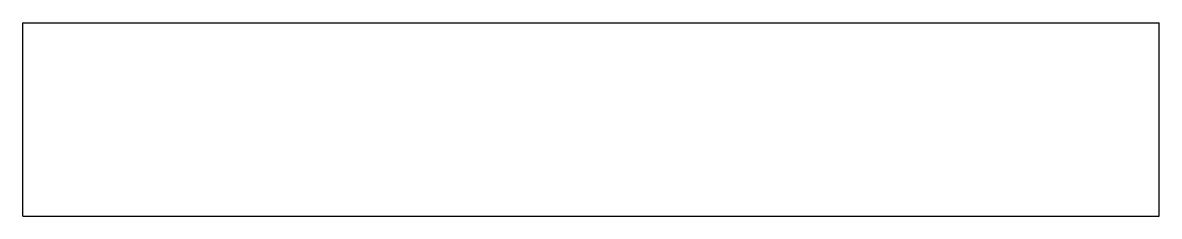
# Model space of a CAD drawing. Extents: x 0 to 94.2, y 0 to 16.
import ezdxf

# ---------------------------------------------------------------- set-up
doc = ezdxf.new("R2010")
doc.units = 0
doc.header["$LTSCALE"] = 12
doc.header["$MEASUREMENT"] = 0
doc.layers.add('COVER', color=3, linetype='CONTINUOUS')

msp = doc.modelspace()

# ---------------------------------------------------------------- linework, layer by layer
at = {"layer": 'COVER'}
for p, q in [((0, 0), (0, 16)), ((0, 16), (94.248, 16)), ((94.248, 0), (94.248, 16)), ((0, 0), (94.248, 0))]:
    msp.add_line(p, q, dxfattribs=at)

doc.saveas('drawing.dxf')
